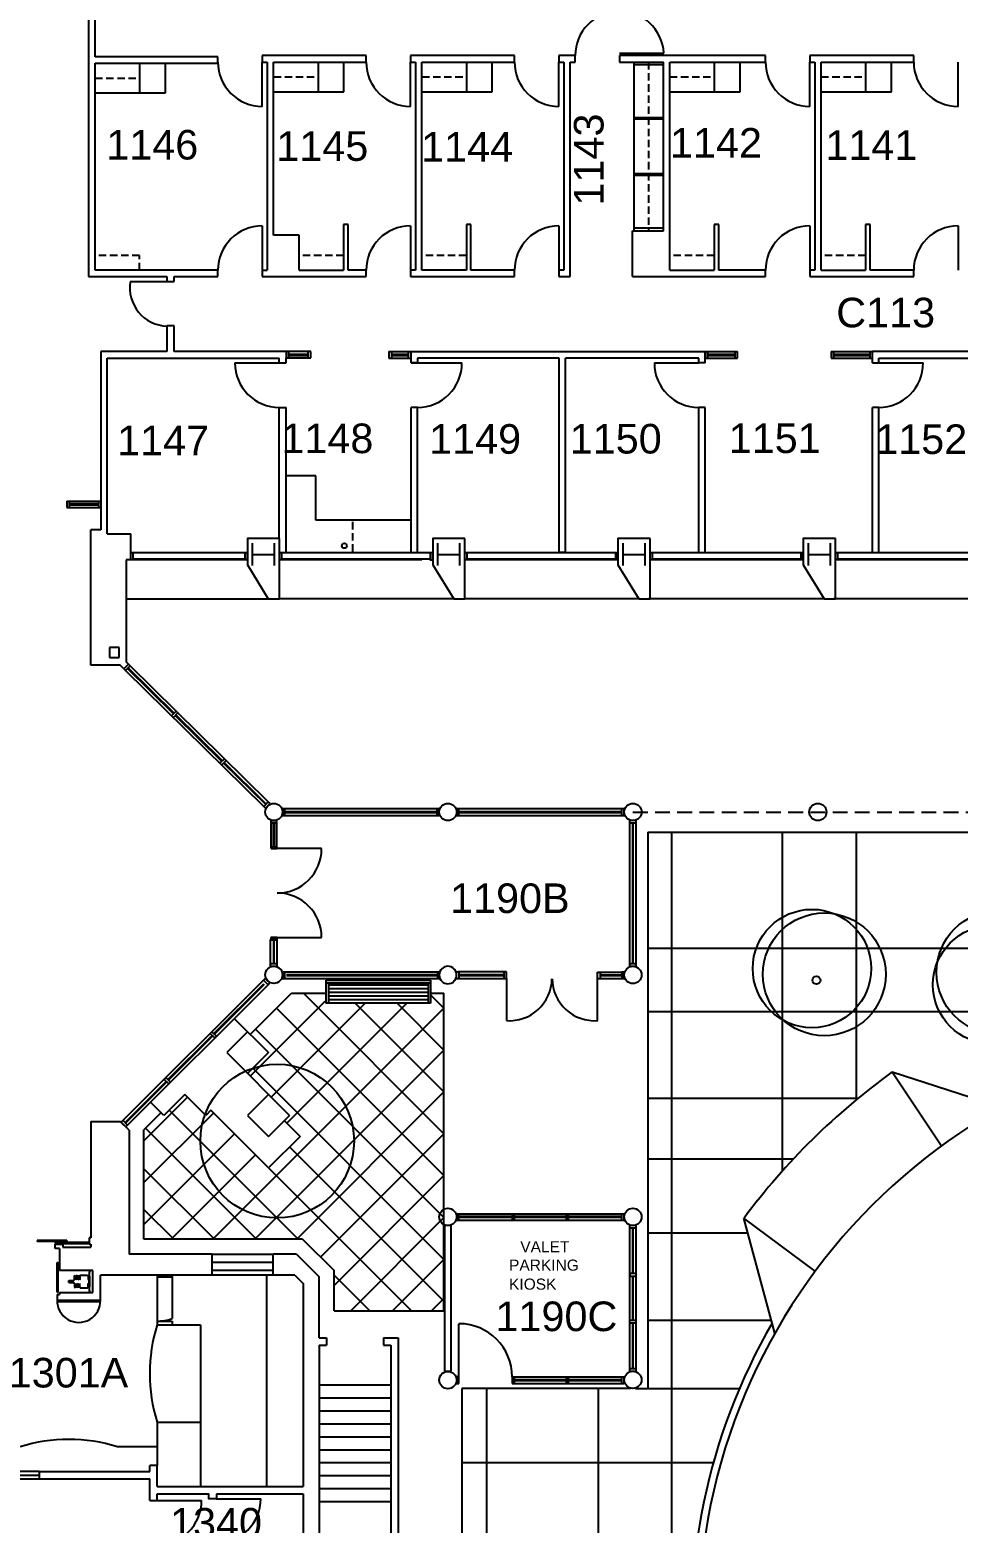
# Model space of a CAD drawing. Header units: inches. Extents: x -84 to 5907, y -479 to 3000.
# Drawn here: x 3851 to 4604, y 492 to 1703 of the extents above; entities that cross this region are included whole.
import ezdxf

# ---------------------------------------------------------------- set-up
doc = ezdxf.new("R2010")
doc.units = ezdxf.units.IN
doc.header["$LTSCALE"] = 48
doc.header["$MEASUREMENT"] = 0
doc.linetypes.add('HIDDEN', pattern=[0.375, 0.25, -0.125])
doc.linetypes.add('HIDDEN2', pattern=[0.1875, 0.125, -0.0625])
for name, color, linetype in [('A-ANNO-RNUM', 4, 'CONTINUOUS'), ('A-ANNO-TEXT', 4, 'CONTINUOUS'), ('A-CLNG-OVHD', 8, 'HIDDEN'), ('A-DOOR', 2, 'CONTINUOUS'), ('A-FLOR-CASE', 3, 'CONTINUOUS'), ('A-FLOR-CASE-UPPR', 3, 'HIDDEN2'), ('A-FLOR-STRS', 2, 'CONTINUOUS'), ('A-GLAZ', 2, 'CONTINUOUS'), ('A-GLAZ-SILL', 1, 'CONTINUOUS'), ('A-WALL-FULL', 6, 'CONTINUOUS'), ('I-FURN', 8, 'CONTINUOUS'), ('L-LOW', 8, 'CONTINUOUS'), ('L-PAVING', 8, 'CONTINUOUS'), ('L-TREES', 8, 'CONTINUOUS'), ('S-COLS', 8, 'CONTINUOUS')]:
    doc.layers.add(name, color=color, linetype=linetype)
doc.styles.add('ARIAL', font='arial.ttf')

msp = doc.modelspace()

# ---------------------------------------------------------------- linework, layer by layer
at = {"layer": 'A-CLNG-OVHD'}
msp.add_line((4340.1, 1068.4), (4753.1, 1068.4), dxfattribs=at)
at = {"layer": 'A-DOOR'}
for p, q in [((4329.3, 1683.7), (4365.3, 1683.7)), ((4039.6, 1640.5), (4039.6, 1676.5)), ((4159.8, 1640.5), (4159.8, 1676.5)), ((4280.1, 1640.5), (4280.1, 1676.5)), ((4483.6, 1640.5), (4483.6, 1676.5)), ((4603.8, 1640.5), (4603.8, 1676.5)), ((4039.6, 1543.7), (4039.6, 1507.7)), ((4159.8, 1543.7), (4159.8, 1507.7)), ((4280.1, 1543.7), (4280.1, 1507.7)), ((4483.6, 1543.7), (4483.6, 1507.7)), ((4603.8, 1543.7), (4603.8, 1507.7)), ((3932.6, 1498.5), (3962.1, 1498.5)), ((4017.4, 1432.5), (4053.4, 1432.5)), ((4160.3, 1432.5), (4201.5, 1432.5)), ((4357.5, 1432.5), (4393.5, 1432.5)), ((4539.5, 1432.5), (4575.5, 1432.5)), ((4087.7, 1038.7), (4051.3, 1038.7)), ((4051.7, 966.7), (4087.7, 966.7)), ((4237.5, 933.3), (4237.5, 899.3)), ((4311.5, 899.3), (4311.5, 933.3)), ((3857.2, 721.1), (3857.2, 720.1)), ((3881.2, 721.1), (3857.2, 721.1)), ((3881.2, 720.1), (3857.2, 720.1)), ((3871.7, 719.6), (3899.1, 719.6)), ((3871.7, 719.6), (3871.7, 718.6)), ((3871.7, 718.6), (3899.1, 718.6)), ((3881.2, 721.1), (3881.2, 720.1)), ((3873.2, 679.1), (3873.2, 703.1)), ((3873.2, 703.1), (3874.2, 703.1)), ((3874.2, 679.1), (3874.2, 703.1)), ((3887.4, 692.2), (3887.8, 693)), ((3887.4, 689.2), (3887.4, 692.2)), ((3887.8, 693), (3888.1, 692.2)), ((3888.1, 692.2), (3888.1, 690)), ((3889.2, 693), (3888.8, 692.2)), ((3888.8, 692.2), (3888.8, 690)), ((3889.5, 692.2), (3889.2, 693)), ((3889.5, 692.2), (3889.5, 690)), ((3890.2, 692.2), (3890.6, 693)), ((3890.2, 692.2), (3890.2, 690)), ((3890.6, 693), (3890.9, 692.2)), ((3890.9, 692.2), (3890.9, 690)), ((3891.6, 692.2), (3892, 693)), ((3891.6, 692.2), (3891.6, 690)), ((3892, 693), (3898, 693)), ((3898, 693), (3898.3, 692.2)), ((3898.3, 692.2), (3898.3, 690)), ((3899, 692.2), (3899.5, 693.3)), ((3899, 692.2), (3899, 690)), ((3899.3, 692.2), (3899.8, 692.2)), ((3899.3, 683.2), (3899.3, 692.2)), ((3899.5, 693.3), (3899.5, 695.6)), ((3899.8, 683.2), (3899.8, 692.2)), ((3873.2, 679.1), (3874.2, 679.1)), ((3882.7, 687), (3882.7, 688.5)), ((3882.7, 688.5), (3886.7, 688.5)), ((3882.7, 687), (3886.7, 687)), ((3886.7, 688.5), (3887.4, 689.2)), ((3886.7, 687), (3887.4, 686.2)), ((3887.4, 686.2), (3887.4, 683.2)), ((3887.4, 683.2), (3887.8, 682.5)), ((3887.8, 682.5), (3888.1, 683.2)), ((3888.1, 690), (3888.4, 689.2)), ((3888.1, 685.5), (3888.4, 686.2)), ((3888.1, 683.2), (3888.1, 685.5)), ((3888.8, 690), (3888.4, 689.2)), ((3888.8, 685.5), (3888.4, 686.2)), ((3888.8, 683.2), (3888.8, 685.5)), ((3889.2, 682.5), (3888.8, 683.2)), ((3889.5, 683.2), (3889.2, 682.5)), ((3889.5, 690), (3889.8, 689.2)), ((3889.5, 685.5), (3889.8, 686.2)), ((3889.5, 683.2), (3889.5, 685.5)), ((3890.2, 690), (3889.8, 689.2)), ((3890.2, 685.5), (3889.8, 686.2)), ((3890.2, 683.2), (3890.2, 685.5)), ((3890.2, 683.2), (3890.6, 682.5)), ((3890.6, 682.5), (3890.9, 683.2)), ((3890.9, 690), (3891.3, 689.2)), ((3890.9, 685.5), (3891.3, 686.2)), ((3890.9, 683.2), (3890.9, 685.5)), ((3891.6, 690), (3891.3, 689.2)), ((3891.6, 685.5), (3891.3, 686.2)), ((3891.6, 683.2), (3891.6, 685.5)), ((3891.6, 683.2), (3892, 682.5)), ((3892, 682.5), (3898, 682.5)), ((3898, 682.5), (3898.3, 683.2)), ((3898.3, 690), (3898.7, 689.2)), ((3898.3, 685.5), (3898.7, 686.2)), ((3898.3, 683.2), (3898.3, 685.5)), ((3899, 690), (3898.7, 689.2)), ((3899, 685.5), (3898.7, 686.2)), ((3899, 683.2), (3899, 685.5)), ((3899, 683.2), (3899.5, 682.2)), ((3899.3, 683.2), (3899.8, 683.2)), ((3899.5, 679.9), (3899.5, 682.2)), ((4199.1, 610.4), (4199.1, 653.5)), ((3954.3, 510.2), (3990.3, 510.2)), ((4002.3, 511.6), (4038.3, 511.6))]:
    msp.add_line(p, q, dxfattribs=at)
for centre, radius, start, end in [((4329.3, 1681.7), 36, 3.1847, 180), ((4039.6, 1676.5), 36, 180, 270), ((4159.8, 1676.5), 36, 180, 270), ((4280.1, 1676.5), 36, 180, 270), ((4483.6, 1676.5), 36, 180, 270), ((4603.8, 1676.5), 36, 180, 270), ((4039.6, 1507.7), 36, 90, 180), ((4159.8, 1507.7), 36, 90, 180), ((4280.1, 1507.7), 36, 90, 180), ((4483.6, 1507.7), 36, 90, 180), ((4603.8, 1507.7), 36, 90, 180), ((3963.2, 1493.4), 31, 170.6589, 268.1008), ((4053.4, 1432.5), 36, 180, 270), ((4165.5, 1432.5), 36, 270, 0), ((4393.5, 1432.5), 36, 180, 270), ((4539.5, 1432.5), 36, 270, 0), ((4051.7, 1038.7), 36, 270, 0), ((4051.7, 966.7), 36, 0, 90), ((4240, 933.7), 34.5, 265.9039, 359.2416), ((4309.1, 933.7), 34.5, 180.7578, 274.0963), ((3901, 695.4), 1.47, 123.8638, 171.4687), ((3901, 680.1), 1.47, 188.5313, 236.1362), ((4199.1, 610.4), 43.1, 0, 90), ((3954.4, 510.2), 36, 270, 0), ((4002.4, 511.6), 36, 270, 0)]:
    msp.add_arc(centre, radius, start, end, dxfattribs=at)
at = {"layer": 'A-FLOR-CASE'}
for p, q in [((3940.1, 1675.5), (3940.1, 1651.5)), ((3961.1, 1651.5), (3961.1, 1675.5)), ((4084.8, 1676.5), (4084.8, 1652.5)), ((4105.8, 1652.5), (4105.8, 1676.5)), ((4205.1, 1676.5), (4205.1, 1652.5)), ((4226.1, 1652.5), (4226.1, 1676.5)), ((4340.8, 1676.5), (4340.8, 1539.7)), ((4340.8, 1674.5), (4364.8, 1674.5)), ((4406.1, 1676.5), (4406.1, 1652.5)), ((4427.1, 1652.5), (4427.1, 1676.5)), ((4528.8, 1676.5), (4528.8, 1652.5)), ((4549.8, 1652.5), (4549.8, 1676.5)), ((3904.1, 1651.5), (3961.1, 1651.5)), ((4048.8, 1652.5), (4105.8, 1652.5)), ((4169.1, 1652.5), (4226.1, 1652.5)), ((4370.1, 1652.5), (4427.1, 1652.5)), ((4492.8, 1652.5), (4549.8, 1652.5)), ((4364.8, 1631.4), (4340.8, 1631.4)), ((4340.8, 1630.4), (4364.8, 1630.4)), ((4364.8, 1585.8), (4340.8, 1585.8)), ((4340.8, 1584.8), (4364.8, 1584.8)), ((4364.8, 1541.7), (4340.8, 1541.7)), ((4082.9, 1341.1), (4058.9, 1341.1)), ((4082.9, 1305.1), (4082.9, 1341.1)), ((4160.3, 1305.1), (4082.9, 1305.1)), ((3954.4, 693), (3954.4, 652.6)), ((3954.4, 691.6), (3966.4, 691.6)), ((3966.4, 693), (3966.4, 657.7)), ((4042.9, 693), (4042.9, 521.6)), ((3873.2, 671.6), (3908.4, 671.6)), ((3954.4, 655.6), (3966.4, 655.6)), ((3966.4, 655.6), (3966.4, 652.6)), ((3954.4, 652.6), (3989.4, 652.6)), ((3989.4, 652.6), (3989.4, 521.6)), ((3954.4, 573.6), (3989.4, 573.6)), ((3954.4, 573.6), (3954.4, 538.6)), ((3954.4, 553.6), (3922.2, 553.6))]:
    msp.add_line(p, q, dxfattribs=at)
msp.add_circle((4106.1, 1284.3), 2, dxfattribs=at)
for centre, radius, start, end in [((3890.8, 672.2), 17.6, 178.7875, 1.2125), ((3954.4, 691.6), 36, 270, 289.4712), ((4080.3, 613.1), 132, 162.5879, 197.4121), ((3882.7, 427.7), 132, 72.5879, 107.4121)]:
    msp.add_arc(centre, radius, start, end, dxfattribs=at)
at = {"layer": 'A-FLOR-CASE-UPPR'}
for p, q in [((4352.8, 1676.5), (4352.8, 1539.7)), ((3904.1, 1663.5), (3940.1, 1663.5)), ((4048.8, 1664.5), (4084.8, 1664.5)), ((4169.1, 1664.5), (4205.1, 1664.5)), ((4370.1, 1664.5), (4406.1, 1664.5)), ((4492.8, 1664.5), (4528.8, 1664.5)), ((3940.1, 1519.7), (3904.1, 1519.7)), ((3940.1, 1507.7), (3940.1, 1519.7)), ((4105.5, 1519.7), (4069.5, 1519.7)), ((4205.1, 1519.7), (4169.1, 1519.7)), ((4406.1, 1519.7), (4370.1, 1519.7)), ((4528.8, 1519.7), (4492.8, 1519.7)), ((4112.8, 1303.6), (4112.8, 1279.6))]:
    msp.add_line(p, q, dxfattribs=at)
at = {"layer": 'A-FLOR-STRS'}
for p, q in [((4143.8, 603.6), (4085.9, 603.6)), ((4143.8, 593.1), (4085.9, 593.1)), ((4143.8, 582.6), (4085.9, 582.6)), ((4143.8, 572.1), (4085.9, 572.1)), ((4143.8, 561.6), (4085.9, 561.6)), ((4143.8, 551.1), (4085.9, 551.1)), ((4143.8, 540.6), (4085.9, 540.6)), ((4143.8, 530.1), (4085.9, 530.1)), ((4143.8, 519.6), (4085.9, 519.6)), ((4143.8, 509.1), (4085.9, 509.1))]:
    msp.add_line(p, q, dxfattribs=at)
at = {"layer": 'A-GLAZ'}
for p, q in [((4076.9, 1439.5), (4060.9, 1439.5)), ((4060.9, 1438.7), (4076.9, 1438.7)), ((4158.3, 1439.5), (4144.3, 1439.5)), ((4144.3, 1438.7), (4158.3, 1438.7)), ((4422.8, 1439.5), (4400.8, 1439.5)), ((4400.8, 1438.7), (4422.8, 1438.7)), ((4532.3, 1439.5), (4503, 1439.5)), ((4503, 1438.7), (4532.3, 1438.7)), ((3907, 1318.2), (3883, 1318.2)), ((3883, 1317.4), (3907, 1317.4)), ((4025.5, 1273.4), (3934.9, 1273.4)), ((4175.8, 1273.4), (4055.5, 1273.4)), ((4326, 1273.4), (4205.8, 1273.4)), ((4476.3, 1273.4), (4356, 1273.4)), ((4626.5, 1273.4), (4506.3, 1273.4)), ((3967.7, 1148), (3930.4, 1184.8)), ((3968.2, 1148.5), (3930.8, 1185.2)), ((4006.8, 1109.5), (3969.1, 1146.6)), ((4007.3, 1110), (3969.6, 1147.1)), ((4042.4, 1074.5), (4008.2, 1108.1)), ((4042.8, 1074.9), (4008.6, 1108.5)), ((4180.9, 1068.6), (4058, 1068.6)), ((4058, 1068), (4180.9, 1068)), ((4330.9, 1068.6), (4199.1, 1068.6)), ((4199.1, 1068), (4330.9, 1068)), ((4048.7, 1039.8), (4048.7, 1059.4)), ((4049.3, 1059.4), (4049.3, 1039.8)), ((4339.8, 1059.4), (4339.8, 945.3)), ((4340.4, 945.3), (4340.4, 1059.4)), ((4048.7, 965.1), (4048.7, 945.4)), ((4049.3, 945.4), (4049.3, 965.1)), ((4181.9, 936.5), (4059.3, 936.5)), ((4059.3, 935.8), (4181.9, 935.8)), ((4235.5, 936.4), (4199.1, 936.4)), ((4199.1, 935.8), (4235.5, 935.8)), ((4313.5, 936.3), (4331.1, 936.3)), ((4331.1, 935.7), (4313.5, 935.7)), ((4000.4, 888.7), (4040.8, 929.1)), ((4041.2, 928.6), (4000.9, 888.3)), ((3963.1, 851.4), (3999, 887.3)), ((3999.4, 886.8), (3963.6, 851)), ((3928.3, 816.6), (3961.7, 850)), ((3962.2, 849.6), (3928.8, 816.2)), ((3930.4, 814.5), (3926.7, 818.3)), ((4242.2, 740.4), (4199.1, 740.4)), ((4199.1, 739.8), (4242.2, 739.8)), ((4286, 740.4), (4244.2, 740.4)), ((4244.2, 739.8), (4286, 739.8)), ((4331.1, 740.4), (4288, 740.4)), ((4288, 739.8), (4331.1, 739.8)), ((4339.8, 731.1), (4339.8, 694.1)), ((4340.4, 694.1), (4340.4, 731.1)), ((3998.9, 703.5), (4048.4, 703.5)), ((4339.8, 692.1), (4339.8, 656.1)), ((4340.4, 656.1), (4340.4, 692.1)), ((4339.8, 654.1), (4339.8, 617)), ((4340.4, 617), (4340.4, 654.1)), ((4286, 608.1), (4244.2, 608.1)), ((4244.2, 607.4), (4286, 607.4)), ((4331.1, 608.1), (4288, 608.1)), ((4288, 607.4), (4331.1, 607.4))]:
    msp.add_line(p, q, dxfattribs=at)
msp.add_lwpolyline([(3822.7, 530.6), (3858.7, 530.6)], dxfattribs=at)
at = {"layer": 'A-GLAZ-SILL'}
for p, q in [((4058.9, 1441.7), (4058.9, 1436.7)), ((4060.9, 1441.7), (4058.9, 1441.7)), ((4076.9, 1441.7), (4060.9, 1441.7)), ((4060.9, 1441.7), (4060.9, 1436.7)), ((4076.9, 1436.7), (4076.9, 1441.7)), ((4078.9, 1441.7), (4076.9, 1441.7)), ((4078.9, 1436.7), (4078.9, 1441.7)), ((4142.3, 1441.7), (4142.3, 1436.5)), ((4142.3, 1441.7), (4160.3, 1441.7)), ((4144.3, 1441.7), (4144.3, 1436.5)), ((4158.3, 1436.5), (4158.3, 1441.7)), ((4160.3, 1436.5), (4160.3, 1441.7)), ((4398.8, 1441.7), (4398.8, 1436.5)), ((4398.8, 1441.7), (4424.8, 1441.7)), ((4400.8, 1436.5), (4400.8, 1441.7)), ((4422.8, 1441.7), (4422.8, 1436.5)), ((4424.8, 1436.5), (4424.8, 1441.7)), ((4501, 1441.7), (4501, 1436.5)), ((4501, 1441.7), (4534.3, 1441.7)), ((4503, 1436.5), (4503, 1441.7)), ((4532.3, 1441.7), (4532.3, 1436.5)), ((4534.3, 1436.5), (4534.3, 1441.7)), ((4058.9, 1436.7), (4060.9, 1436.7)), ((4060.9, 1439.5), (4060.9, 1438.7)), ((4060.9, 1436.7), (4078.9, 1436.7)), ((4142.3, 1436.5), (4160.3, 1436.5)), ((4144.3, 1439.5), (4144.3, 1438.7)), ((4398.8, 1436.5), (4424.8, 1436.5)), ((4400.8, 1439.5), (4400.8, 1438.7)), ((4501, 1436.5), (4534.3, 1436.5)), ((4503, 1439.5), (4503, 1438.7)), ((3881, 1320.4), (3881, 1315.2)), ((3881, 1320.4), (3909, 1320.4)), ((3883, 1320.4), (3883, 1315.2)), ((3907, 1315.2), (3907, 1320.4)), ((3909, 1315.2), (3909, 1320.4)), ((3881, 1315.2), (3909, 1315.2)), ((3883, 1318.2), (3883, 1317.4)), ((3907, 1317.4), (3907, 1318.2)), ((3934.9, 1272.8), (3934.9, 1278.8)), ((4027.5, 1272.8), (4027.5, 1278.8)), ((4168.9, 1272.8), (4053.5, 1272.8)), ((4055.5, 1272.8), (4055.5, 1278.8)), ((4205.8, 1272.8), (4205.8, 1278.8)), ((4328, 1272.8), (4328, 1278.8)), ((4356, 1272.8), (4356, 1278.8)), ((4478.3, 1272.8), (4478.3, 1278.8)), ((4506.3, 1272.8), (4506.3, 1278.8)), ((3929.2, 1241.3), (4044.5, 1241.3)), ((4194.8, 1241.3), (4052.9, 1241.3)), ((4343.9, 1241.3), (4202.9, 1241.3)), ((4495.3, 1241.3), (4352.9, 1241.3)), ((4645.5, 1241.3), (4502.9, 1241.3)), ((3931.1, 1188.3), (3927.4, 1184.6)), ((3929.5, 1186.7), (3927.4, 1184.6)), ((3932.5, 1186.9), (3928.8, 1183.1)), ((3931.1, 1188.3), (3929.5, 1186.7)), ((3932.5, 1186.9), (3931.1, 1188.3)), ((4044.5, 1076.6), (3932.5, 1186.9)), ((3927.4, 1184.6), (3928.8, 1183.1)), ((3928.8, 1183.1), (4040.8, 1072.9)), ((3969.8, 1150.1), (3966.1, 1146.4)), ((3967.5, 1145), (3971.2, 1148.7)), ((4008.9, 1111.6), (4005.2, 1107.9)), ((4006.6, 1106.5), (4010.3, 1110.2)), ((4044.5, 1076.6), (4040.8, 1072.9)), ((4040.8, 1072.9), (4042.2, 1071.5)), ((4042.2, 1071.5), (4045.9, 1075.2)), ((4045.9, 1075.2), (4044.5, 1076.6)), ((4056, 1071), (4056, 1065.7)), ((4180.9, 1071), (4056, 1071)), ((4056, 1065.7), (4180.9, 1065.7)), ((4058, 1065.7), (4058, 1071)), ((4181.1, 1071), (4181.1, 1065.7)), ((4183.1, 1071), (4181.1, 1071)), ((4181.1, 1065.7), (4183.1, 1065.7)), ((4183.1, 1065.7), (4183.1, 1071)), ((4197.1, 1071), (4197.1, 1065.7)), ((4333.6, 1071), (4197.1, 1071)), ((4197.1, 1065.7), (4333.7, 1065.7)), ((4199.1, 1065.7), (4199.1, 1071)), ((4331.1, 1065.7), (4331.1, 1071)), ((4333.1, 1065.7), (4333.1, 1071)), ((4046.8, 1038.7), (4046.8, 1061.4)), ((4046.8, 1061.4), (4051.3, 1061.4)), ((4051.3, 1059.4), (4046.8, 1059.4)), ((4051.3, 1038.7), (4051.3, 1061.4)), ((4342.7, 1061.4), (4337.5, 1061.4)), ((4337.5, 943.3), (4337.5, 1061.4)), ((4342.7, 1059.4), (4337.5, 1059.4)), ((4342.7, 943.3), (4342.7, 1061.4)), ((4051.3, 1039.8), (4046.8, 1039.8)), ((4046.8, 1038.7), (4051.3, 1038.7)), ((4051.6, 965.1), (4046.4, 965.1)), ((4046.4, 943.4), (4046.4, 965.1)), ((4046.5, 966.7), (4046.5, 964.7)), ((4051.7, 966.7), (4046.5, 966.7)), ((4046.5, 964.7), (4051.7, 964.7)), ((4051.6, 943.4), (4051.6, 965.1)), ((4051.7, 964.7), (4051.7, 966.7)), ((4051.6, 945.4), (4046.4, 945.4)), ((4342.7, 945.3), (4337.5, 945.3)), ((4040.6, 932.1), (4042, 933.5)), ((4042, 933.5), (4045.7, 929.8)), ((4046.4, 943.4), (4051.6, 943.4)), ((4056, 938.8), (4056, 933.5)), ((4056, 938.8), (4183.5, 938.8)), ((4056, 933.5), (4183.7, 933.5)), ((4058, 933.5), (4058, 938.8)), ((4181.9, 933.5), (4181.9, 938.8)), ((4183.1, 938.8), (4183.1, 933.5)), ((4197.1, 933.5), (4197.1, 938.7)), ((4197.1, 938.7), (4199.1, 938.7)), ((4197.1, 933.5), (4237.5, 933.5)), ((4237.5, 938.7), (4198.2, 938.7)), ((4199.1, 938.7), (4199.1, 933.5)), ((4235.5, 938.7), (4235.5, 933.5)), ((4237.5, 933.5), (4237.5, 938.7)), ((4311.5, 933.4), (4311.5, 938.6)), ((4311.5, 938.6), (4332.1, 938.6)), ((4311.5, 933.4), (4333.1, 933.4)), ((4313.5, 938.6), (4313.5, 933.4)), ((4331.1, 938.6), (4331.1, 933.4)), ((4333.1, 938.6), (4331.1, 938.6)), ((4333.1, 933.4), (4333.1, 938.6)), ((4337.5, 943.3), (4342.7, 943.3)), ((3925.3, 816.8), (4040.6, 932.1)), ((4044.3, 928.4), (3929, 813.1)), ((4044.3, 928.4), (4040.6, 932.1)), ((4045.7, 929.8), (4044.3, 928.4)), ((3997.4, 888.9), (3998.8, 890.3)), ((4001.1, 885.2), (3997.4, 888.9)), ((3998.8, 890.3), (4002.5, 886.6)), ((4002.5, 886.6), (4001.1, 885.2)), ((3960.1, 851.6), (3961.5, 853.1)), ((3963.8, 847.9), (3960.1, 851.6)), ((3961.5, 853.1), (3965.2, 849.3)), ((3965.2, 849.3), (3963.8, 847.9)), ((3929, 813.1), (3925.3, 816.8)), ((3926.7, 818.3), (3930.4, 814.5)), ((4197.1, 742.7), (4197.1, 737.4)), ((4197.1, 742.7), (4333.1, 742.7)), ((4199.1, 737.4), (4199.1, 742.7)), ((4242.2, 742.7), (4242.2, 737.4)), ((4244.2, 737.4), (4244.2, 742.7)), ((4286, 742.7), (4286, 737.4)), ((4288, 737.4), (4288, 742.7)), ((4331.1, 737.4), (4331.1, 742.7)), ((4333.1, 737.4), (4333.1, 742.7)), ((4197.1, 737.4), (4333.1, 737.4)), ((4337.5, 615), (4337.5, 733.1)), ((4342.7, 733.1), (4337.5, 733.1)), ((4342.7, 731.1), (4337.5, 731.1)), ((4342.7, 615), (4342.7, 733.1)), ((3998.9, 710), (4048.4, 710)), ((3998.9, 697), (4048.4, 697)), ((4048.4, 693), (3998.9, 693)), ((4342.7, 694.1), (4337.5, 694.1)), ((4337.5, 694.1), (4337.5, 692.1)), ((4337.5, 692.1), (4342.7, 692.1)), ((4342.7, 692.1), (4342.7, 694.1)), ((4342.7, 656.1), (4337.5, 656.1)), ((4337.5, 654.1), (4342.7, 654.1)), ((4199.1, 610.4), (4197.1, 610.4)), ((4197.1, 610.4), (4197.1, 605.1)), ((4199.1, 605.1), (4199.1, 610.4)), ((4242.2, 610.4), (4242.2, 605.1)), ((4242.2, 610.4), (4333.1, 610.4)), ((4244.2, 605.1), (4244.2, 610.4)), ((4286, 610.4), (4286, 605.1)), ((4288, 605.1), (4288, 610.4)), ((4331.1, 605.1), (4331.1, 610.4)), ((4333.1, 605.1), (4333.1, 610.4)), ((4342.7, 617), (4337.5, 617)), ((4337.5, 615), (4342.7, 615)), ((4197.1, 605.1), (4199.1, 605.1)), ((4242.2, 605.1), (4333.1, 605.1)), ((4331.1, 605.1), (4333.1, 605.1)), ((3858.7, 533.6), (3822.7, 533.6)), ((3822.7, 527.6), (3858.7, 527.6))]:
    msp.add_line(p, q, dxfattribs=at)
for points in [[(4027.5, 1272.8), (3932.9, 1272.8), (3932.9, 1278.8), (4027.5, 1278.8)], [(4025.5, 1278.8), (4025.5, 1272.8)], [(4053.5, 1272.8), (4053.5, 1278.8), (4177.8, 1278.8)], [(4175.8, 1278.8), (4175.8, 1272.8), (4177.8, 1272.8), (4177.8, 1278.8)], [(4328, 1272.8), (4203.8, 1272.8), (4203.8, 1278.8), (4328, 1278.8)], [(4326, 1278.8), (4326, 1272.8)], [(4478.3, 1272.8), (4354, 1272.8), (4354, 1278.8), (4478.3, 1278.8)], [(4476.3, 1278.8), (4476.3, 1272.8)], [(4628.5, 1272.8), (4504.3, 1272.8), (4504.3, 1278.8), (4628.5, 1278.8)]]:
    msp.add_lwpolyline(points, dxfattribs=at)
at = {"layer": 'A-WALL-FULL'}
for p, q in [((3898.8, 1893.5), (3898.8, 1502.5)), ((3904.1, 1680.7), (3904.1, 1754)), ((4003.6, 1680.7), (3904.1, 1680.7)), ((3904.1, 1675.5), (4003.6, 1675.5)), ((3904.1, 1507.7), (3904.1, 1675.5)), ((4003.6, 1675.5), (4003.6, 1680.7)), ((4039.6, 1681.7), (4039.6, 1676.5)), ((4123.8, 1681.7), (4039.6, 1681.7)), ((4039.6, 1676.5), (4043.6, 1676.5)), ((4043.6, 1676.5), (4043.6, 1507.7)), ((4048.8, 1676.5), (4123.8, 1676.5)), ((4048.8, 1536.2), (4048.8, 1676.5)), ((4123.8, 1676.5), (4123.8, 1681.7)), ((4159.8, 1681.7), (4159.8, 1676.5)), ((4244.1, 1681.7), (4159.8, 1681.7)), ((4159.8, 1676.5), (4163.8, 1676.5)), ((4163.8, 1676.5), (4163.8, 1507.7)), ((4169.1, 1507.7), (4169.1, 1676.5)), ((4169.1, 1676.5), (4244.1, 1676.5)), ((4244.1, 1676.5), (4244.1, 1681.7)), ((4280.1, 1681.7), (4280.1, 1676.5)), ((4293.3, 1681.7), (4280.1, 1681.7)), ((4280.1, 1676.5), (4284.1, 1676.5)), ((4284.1, 1676.5), (4284.1, 1507.7)), ((4289.3, 1676.5), (4293.3, 1676.5)), ((4289.3, 1502.5), (4289.3, 1676.5)), ((4293.3, 1676.5), (4293.3, 1681.7)), ((4329.3, 1681.7), (4329.3, 1676.5)), ((4447.6, 1681.7), (4329.3, 1681.7)), ((4329.3, 1676.5), (4364.8, 1676.5)), ((4364.8, 1539.7), (4364.8, 1676.5)), ((4370.1, 1676.5), (4447.6, 1676.5)), ((4370.1, 1507.7), (4370.1, 1676.5)), ((4447.6, 1676.5), (4447.6, 1681.7)), ((4483.6, 1681.7), (4483.6, 1676.5)), ((4567.8, 1681.7), (4483.6, 1681.7)), ((4483.6, 1676.5), (4487.6, 1676.5)), ((4487.6, 1676.5), (4487.6, 1507.7)), ((4492.8, 1507.7), (4492.8, 1676.5)), ((4492.8, 1676.5), (4567.8, 1676.5)), ((4567.8, 1676.5), (4567.8, 1681.7)), ((4105.5, 1544.7), (4105.5, 1507.7)), ((4109.2, 1544.7), (4105.5, 1544.7)), ((4109.2, 1507.7), (4109.2, 1544.7)), ((4205.1, 1544.7), (4205.1, 1507.7)), ((4208.8, 1544.7), (4205.1, 1544.7)), ((4208.8, 1507.7), (4208.8, 1544.7)), ((4339.8, 1539.7), (4364.8, 1539.7)), ((4339.8, 1502.5), (4339.8, 1539.7)), ((4406.1, 1544.7), (4406.1, 1507.7)), ((4409.8, 1544.7), (4406.1, 1544.7)), ((4409.8, 1507.7), (4409.8, 1544.7)), ((4528.8, 1544.7), (4528.8, 1507.7)), ((4532.6, 1544.7), (4528.8, 1544.7)), ((4532.6, 1507.7), (4532.6, 1544.7)), ((4069.5, 1536.2), (4048.8, 1536.2)), ((4069.5, 1507.7), (4069.5, 1536.2)), ((3898.8, 1502.5), (3962.1, 1502.5)), ((4003.6, 1507.7), (3904.1, 1507.7)), ((3962.1, 1502.5), (3962.1, 1498.5)), ((3968.1, 1498.5), (3968.1, 1502.5)), ((3968.1, 1502.5), (4003.6, 1502.5)), ((4003.6, 1502.5), (4003.6, 1507.7)), ((4039.6, 1507.7), (4043.6, 1507.7)), ((4039.6, 1507.7), (4039.6, 1502.5)), ((4039.6, 1502.5), (4123.8, 1502.5)), ((4069.5, 1507.7), (4105.5, 1507.7)), ((4123.8, 1507.7), (4109.2, 1507.7)), ((4123.8, 1502.5), (4123.8, 1507.7)), ((4159.8, 1507.7), (4159.8, 1502.5)), ((4163.8, 1507.7), (4159.8, 1507.7)), ((4159.8, 1502.5), (4244.1, 1502.5)), ((4205.1, 1507.7), (4169.1, 1507.7)), ((4244.1, 1507.7), (4208.8, 1507.7)), ((4244.1, 1502.5), (4244.1, 1507.7)), ((4280.1, 1507.7), (4280.1, 1502.5)), ((4284.1, 1507.7), (4280.1, 1507.7)), ((4280.1, 1502.5), (4289.3, 1502.5)), ((4339.8, 1502.5), (4447.6, 1502.5)), ((4370.1, 1507.7), (4406.1, 1507.7)), ((4447.6, 1507.7), (4409.8, 1507.7)), ((4447.6, 1502.5), (4447.6, 1507.7)), ((4483.6, 1507.7), (4483.6, 1502.5)), ((4487.6, 1507.7), (4483.6, 1507.7)), ((4483.6, 1502.5), (4567.8, 1502.5)), ((4492.8, 1507.7), (4528.8, 1507.7)), ((4567.8, 1507.7), (4532.6, 1507.7)), ((4567.8, 1502.5), (4567.8, 1507.7)), ((3962.1, 1498.5), (3968.1, 1498.5)), ((3968.1, 1462.5), (3962.1, 1462.5)), ((3962.1, 1462.5), (3962.1, 1441.7)), ((3968.1, 1441.7), (3968.1, 1462.5)), ((3908.6, 1441.7), (3908.6, 1297.1)), ((3962.1, 1441.7), (3908.6, 1441.7)), ((4058.9, 1441.7), (3968.1, 1441.7)), ((4160.3, 1441.7), (4398.8, 1441.7)), ((4160.3, 1436.5), (4160.3, 1441.7)), ((4398.8, 1432.5), (4398.8, 1441.7)), ((4534.3, 1432.5), (4534.3, 1441.7)), ((4658.5, 1441.7), (4534.3, 1441.7)), ((3913.9, 1436.5), (4053.4, 1436.5)), ((3913.9, 1294), (3913.9, 1436.5)), ((4053.4, 1432.5), (4053.4, 1436.5)), ((4053.4, 1432.5), (4058.9, 1432.5)), ((4058.9, 1432.5), (4058.9, 1436.7)), ((4160.3, 1436.5), (4160.3, 1436.5)), ((4160.3, 1432.5), (4160.3, 1436.5)), ((4165.5, 1432.5), (4160.3, 1432.5)), ((4165.5, 1436.5), (4165.5, 1432.5)), ((4280.3, 1436.5), (4165.5, 1436.5)), ((4280.3, 1278.8), (4280.3, 1436.5)), ((4285.5, 1278.8), (4285.5, 1436.5)), ((4393.5, 1436.5), (4285.5, 1436.5)), ((4393.5, 1432.5), (4393.5, 1436.5)), ((4398.8, 1432.5), (4393.5, 1432.5)), ((4534.3, 1432.5), (4539.5, 1432.5)), ((4539.5, 1436.5), (4649.3, 1436.5)), ((4539.5, 1432.5), (4539.5, 1436.5)), ((4053.4, 1396.5), (4058.9, 1396.5)), ((4053.4, 1290.3), (4053.4, 1396.5)), ((4058.9, 1278.8), (4058.9, 1396.5)), ((4160.3, 1278.8), (4160.3, 1396.5)), ((4165.5, 1396.5), (4160.3, 1396.5)), ((4165.5, 1278.8), (4165.5, 1396.5)), ((4393.5, 1278.8), (4393.5, 1396.5)), ((4398.8, 1396.5), (4393.5, 1396.5)), ((4398.8, 1278.8), (4398.8, 1396.5)), ((4539.5, 1396.5), (4534.3, 1396.5)), ((4534.3, 1278.8), (4534.3, 1396.5)), ((4539.5, 1278.8), (4539.5, 1396.5)), ((3908.6, 1297.1), (3900.5, 1297.1)), ((3900.5, 1187.4), (3900.5, 1297.1)), ((3913.9, 1294), (3932.9, 1294)), ((3932.9, 1272.8), (3932.9, 1294)), ((3929.2, 1272.8), (3929.2, 1190.1)), ((3932.9, 1272.8), (3929.2, 1272.8)), ((4160.3, 1278.8), (4165.5, 1278.8)), ((4285.5, 1278.8), (4280.3, 1278.8)), ((4393.5, 1278.8), (4398.8, 1278.8)), ((4534.3, 1278.8), (4539.5, 1278.8)), ((3915.6, 1201.7), (3915.6, 1193.7)), ((3923.6, 1201.7), (3915.6, 1201.7)), ((3923.6, 1193.7), (3923.6, 1201.7)), ((3924.5, 1187.4), (3900.5, 1187.4)), ((3915.6, 1193.7), (3923.6, 1193.7)), ((3927.4, 1184.5), (3924.5, 1187.4)), ((3931.1, 1188.3), (3929.2, 1190.1)), ((3900.6, 817.6), (3900.6, 723.1)), ((3900.6, 817.6), (3924.5, 817.6)), ((3931.6, 810.5), (3924.5, 817.6)), ((3931.6, 810.5), (3931.6, 710)), ((4192.7, 733.1), (4187.5, 733.1)), ((4187.5, 615), (4187.5, 733.1)), ((4192.7, 615), (4192.7, 733.1)), ((3871.7, 714.6), (3871.7, 718.1)), ((3871.7, 718.1), (3877.9, 718.1)), ((3875.2, 714.6), (3871.7, 714.6)), ((3875.2, 714.6), (3875.2, 696.6)), ((3877.9, 718.1), (3877.9, 715.6)), ((3877.9, 715.6), (3900.6, 715.6)), ((3899.1, 723.1), (3899.1, 718.1)), ((3900.6, 723.1), (3899.1, 723.1)), ((3899.1, 718.1), (3900.6, 718.1)), ((3900.6, 718.1), (3900.6, 715.6)), ((3998.9, 710), (3931.6, 710)), ((3998.9, 693), (3998.9, 710)), ((4067.4, 710), (4048.4, 710)), ((4048.4, 693), (4048.4, 710)), ((4067.4, 710), (4085.8, 691.6)), ((3902.2, 696.6), (3875.2, 696.6)), ((3902.2, 678.9), (3902.2, 696.6)), ((3908.4, 672.6), (3908.4, 693)), ((3998.9, 693), (3908.4, 693)), ((4066, 693), (4048.4, 693)), ((4066, 693), (4072.8, 686.2)), ((4085.8, 642.1), (4085.8, 691.6)), ((3875.2, 678.9), (3902.2, 678.9)), ((3875.2, 678.9), (3875.2, 677.1)), ((4072.8, 686.2), (4072.8, 521.6)), ((3873.2, 677.1), (3875.2, 677.1)), ((3873.2, 677.1), (3873.2, 672.6)), ((3873.2, 672.6), (3908.4, 672.6)), ((4085.8, 642.1), (4091.8, 642.1)), ((4091.8, 642.1), (4091.8, 636.1)), ((4137.8, 642.1), (4149.8, 642.1)), ((4137.8, 642.1), (4137.8, 636.1)), ((4149.8, 642.1), (4149.8, 428.9)), ((4085.8, 636.1), (4085.8, 434.9)), ((4085.8, 636.1), (4091.8, 636.1)), ((4137.8, 636.1), (4143.8, 636.1)), ((4143.8, 636.1), (4143.8, 434.9)), ((4187.5, 615), (4192.7, 615)), ((3858.7, 533.6), (3858.7, 527.6)), ((3858.7, 533.6), (3948.4, 533.6)), ((3954.4, 538.6), (3948.4, 538.6)), ((3948.4, 533.6), (3948.4, 538.6)), ((3954.4, 521.6), (3954.4, 538.6)), ((3858.7, 527.6), (3948.4, 527.6)), ((3948.4, 510.2), (3948.4, 527.6)), ((3954.4, 521.6), (4072.8, 521.6)), ((3948.4, 510.2), (3954.4, 510.2)), ((3954.4, 510.2), (3954.4, 515.6)), ((3954.4, 515.6), (3996.4, 515.6)), ((4002.4, 515.6), (4072.8, 515.6)), ((4072.8, 515.6), (4072.8, 449.5))]:
    msp.add_line(p, q, dxfattribs=at)
for points in [[(4053.5, 1290.3), (4027.5, 1290.3), (4027.5, 1268.8), (4044.5, 1241.3), (4053.5, 1241.3)], [(4203.8, 1290.3), (4177.8, 1290.3), (4177.8, 1268.8), (4194.8, 1241.3), (4203.8, 1241.3)], [(4354, 1290.3), (4328, 1290.3), (4328, 1268.8), (4345, 1241.3), (4354, 1241.3)], [(4504.3, 1290.3), (4478.3, 1290.3), (4478.3, 1268.8), (4495.3, 1241.3), (4504.3, 1241.3)]]:
    msp.add_lwpolyline(points, close=True, dxfattribs=at)
msp.add_lwpolyline([(4002.4, 515.6), (4002.4, 511.6), (3996.4, 511.6), (3996.4, 515.6)], dxfattribs=at)
for centre in [(4049, 1068.4), (4190.1, 1068.4), (4340.1, 1068.4), (4490.1, 1068.4), (4049, 936.4), (4340.1, 936.3), (4190.1, 740.1), (4340.1, 740.1), (4190.1, 607.8), (4340.1, 608)]:
    msp.add_circle(centre, 7, dxfattribs=at)
for centre, start, end in [((4190.1, 936.4), 0, 180), ((4190.1, 936.1), 180, 0)]:
    msp.add_arc(centre, 7, start, end, dxfattribs=at)
at = {"layer": 'I-FURN'}
for p, q in [((4091.2, 932), (4176.1, 932)), ((4091.2, 932), (4091.2, 913.3)), ((4091.2, 930), (4176.1, 930)), ((4093.2, 930), (4093.2, 913.3)), ((4174.1, 928.1), (4093.2, 928.1)), ((4174.1, 925.1), (4093.2, 925.1)), ((4174.1, 922.1), (4093.2, 922.1)), ((4174.1, 930), (4174.1, 913.3)), ((4176.1, 932), (4176.1, 913.3)), ((4176.1, 913.3), (4091.2, 913.3)), ((4174.1, 919.1), (4093.2, 919.1)), ((4174.1, 916.1), (4093.2, 916.1))]:
    msp.add_line(p, q, dxfattribs=at)
at = {"layer": 'L-LOW'}
for p, q in [((4016.9, 901.1), (4044.7, 873.3)), ((4027.7, 890.3), (4010.8, 873.3)), ((4010.8, 873.3), (4061.7, 822.4)), ((4044.7, 873.3), (4027.7, 856.3)), ((3976.8, 839.4), (3959.9, 822.4)), ((3993.8, 822.4), (3976.8, 839.4)), ((4044.7, 839.4), (4027.7, 822.4)), ((3959.9, 822.4), (3949.1, 833.2)), ((3998, 826.6), (3993.8, 822.4)), ((4044.7, 780), (3998, 826.6)), ((4027.7, 822.4), (4044.7, 805.4)), ((4044.7, 805.4), (4061.7, 822.4)), ((4057.4, 818.2), (4070.2, 805.4)), ((4070.2, 805.4), (4044.7, 780))]:
    msp.add_line(p, q, dxfattribs=at)
at = {"layer": 'L-PAVING'}
for p, q in [((4352.1, 1052), (5380.9, 1052)), ((4352.1, 1052), (4352.1, 601.1)), ((4371.4, 1052), (4371.4, 354.1)), ((4461.4, 777.4), (4461.4, 1052)), ((4521.4, 835.2), (4521.4, 1052)), ((4352.1, 958.1), (5041.2, 958.1)), ((4029.9, 888.1), (4063.3, 921.5)), ((4063.3, 921.5), (4091.2, 921.5)), ((4072.9, 921.5), (4186.9, 807.5)), ((4176.1, 921.5), (4186.9, 921.5)), ((4186.9, 664), (4186.9, 921.5)), ((3999.6, 722), (4186.9, 909.3)), ((4029.9, 854.2), (4090.7, 915)), ((4046.9, 837.2), (4123, 913.3)), ((4051.1, 909.3), (4186.9, 773.6)), ((4059.6, 816), (4156.9, 913.3)), ((4115, 913.3), (4186.9, 841.4)), ((4149, 913.3), (4186.9, 875.4)), ((4176.1, 920.2), (4186.9, 909.3)), ((4352.1, 906.7), (4998.3, 906.7)), ((4034.1, 892.3), (4186.9, 739.6)), ((4033.5, 722), (4186.9, 875.4)), ((4032, 860.6), (4186.9, 705.7)), ((4638.9, 828.8), (4550.4, 857.6)), ((4590.3, 797.6), (4550.4, 857.6)), ((3943.6, 801.8), (3979, 837.2)), ((4067.5, 722), (4186.9, 841.4)), ((4522.3, 836), (4352.1, 836)), ((3957.5, 824.7), (3943.6, 810.8)), ((3943.6, 767.9), (4000.2, 824.5)), ((3964.1, 826.6), (4068.7, 722)), ((3944.8, 812), (4034.8, 722)), ((3943.6, 722), (3943.6, 810.8)), ((3943.6, 733.9), (4017.2, 807.5)), ((4086.9, 707.5), (4186.9, 807.5)), ((3965.6, 722), (4034.1, 790.5)), ((4061.7, 796.9), (4186.9, 671.7)), ((3943.6, 779.2), (4000.8, 722)), ((4044.7, 780), (4160.7, 664)), ((4470, 786.8), (4352.1, 786.8)), ((4097.8, 684.4), (4186.9, 773.6)), ((3943.6, 746.2), (3967.9, 722)), ((4111.3, 664), (4186.9, 739.6)), ((4455.3, 645.8), (4430.2, 739.1)), ((4488, 696.2), (4430.2, 739.1)), ((4433.5, 726.8), (4352.1, 726.8)), ((4072.3, 722), (3943.6, 722)), ((4072.3, 722), (4097.8, 696.6)), ((4145.2, 664), (4186.9, 705.7)), ((4097.8, 664), (4097.8, 696.6)), ((4097.8, 693), (4126.7, 664)), ((4176.9, 664), (4186.9, 674)), ((4097.8, 664), (4186.9, 664)), ((4452.5, 656), (4352.1, 656)), ((4192.2, 614.8), (4192.2, 614.5)), ((4201.4, 601.1), (4201.4, 356)), ((4338.1, 601.1), (4201.4, 601.1)), ((4221.4, 601.1), (4221.4, 400.8)), ((4311.9, 601.1), (4311.9, 176)), ((4342.1, 601.1), (4426.5, 601.1)), ((4201.4, 541.1), (4405.4, 541.1))]:
    msp.add_line(p, q, dxfattribs=at)
for radius, start, end in [(480, 90, 180), (552, 125.8174, 143.398), (486, 149.8621, 186.599)]:
    msp.add_arc((4873.4, 410), radius, start, end, dxfattribs=at)
at = {"layer": 'L-TREES'}
for centre, radius in [((4485.3, 941.5), 48), ((4495.3, 936.8), 49.8), ((4636.1, 938.4), 49.8), ((4631.4, 928.4), 48), ((4488.9, 932), 3.27), ((4051.7, 801.6), 62.3)]:
    msp.add_circle(centre, radius, dxfattribs=at)
at = {"layer": 'S-COLS'}
for p, q in [((4031.5, 1286.3), (4031.5, 1268.3)), ((4049.5, 1268.3), (4049.5, 1286.3)), ((4181.8, 1286.3), (4181.8, 1268.3)), ((4199.8, 1268.3), (4199.8, 1286.3)), ((4332, 1286.3), (4332, 1268.3)), ((4350, 1268.3), (4350, 1286.3)), ((4482.3, 1286.3), (4482.3, 1268.3)), ((4500.3, 1268.3), (4500.3, 1286.3)), ((4031.5, 1277.3), (4049.5, 1277.3)), ((4181.8, 1277.3), (4199.8, 1277.3)), ((4332, 1277.3), (4350, 1277.3)), ((4482.3, 1277.3), (4500.3, 1277.3))]:
    msp.add_line(p, q, dxfattribs=at)

# ---------------------------------------------------------------- texts
at = {"layer": 'A-ANNO-RNUM', "style": 'ARIAL'}
msp.add_text('1143', height=24, rotation=90, dxfattribs=at).set_placement((4316.3, 1560.2))
for s, p in [('1142', (4370.2, 1599)), ('1146', (3913.1, 1597.5)), ('1145', (4051, 1596.4)), ('1144', (4168.4, 1595.8)), ('1141', (4496.2, 1597.2)), ('C113', (4505, 1461.4)), ('1147', (3921.9, 1357.7)), ('1148', (4055.1, 1359.4)), ('1149', (4174.9, 1358.9)), ('1150', (4288.9, 1359.1)), ('1151', (4417.8, 1359.5)), ('1152', (4536.6, 1358.7)), ('1190B', (4191.9, 986.5)), ('1190C', (4228.7, 647.5)), ('1301A', (3834, 601.8)), ('1340', (3964.8, 480.1))]:
    msp.add_text(s, height=24, dxfattribs=at).set_placement(p)
at = {"layer": 'A-ANNO-TEXT', "style": 'ARIAL'}
for s, p in [('VALET', (4248.8, 711.4)), ('PARKING', (4239.7, 696.5)), ('KIOSK', (4239.7, 681.1))]:
    msp.add_text(s, height=9, dxfattribs=at).set_placement(p)

doc.saveas('drawing.dxf')
